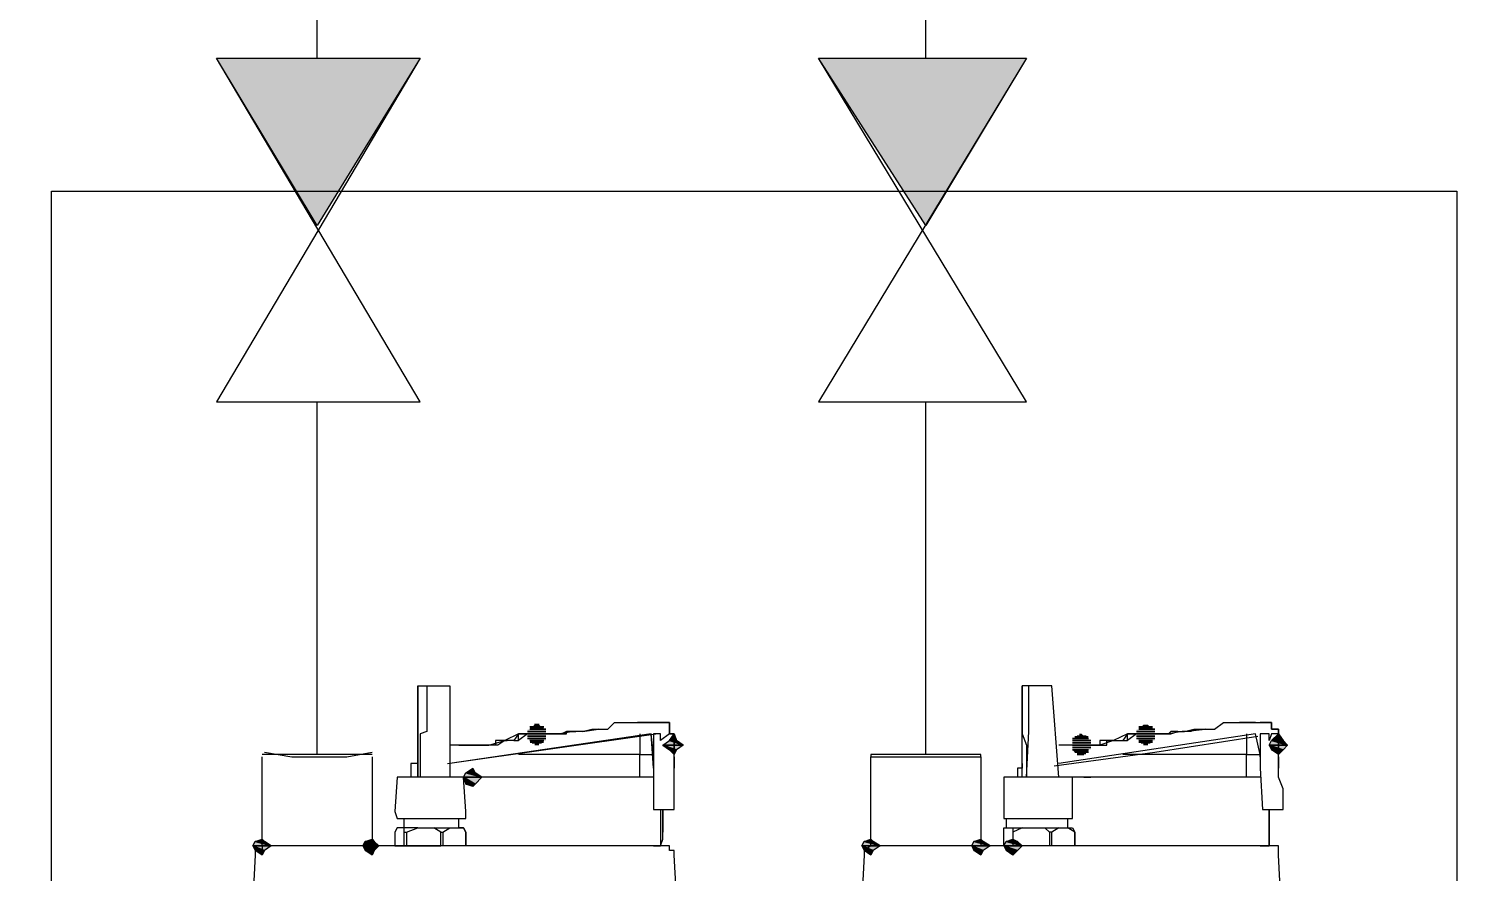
# Model space of a CAD drawing. Header units: millimetres. Extents: x -10178924 to 11692288, y -947381 to 58396.
# Drawn here: x -136579 to -135701, y 11348 to 11857 of the extents above; entities that cross this region are included whole.
import ezdxf
from ezdxf import colors
from ezdxf.entities.mleader import LeaderData, LeaderLine
from ezdxf.math import Vec2, Vec3

# ---------------------------------------------------------------- set-up
doc = ezdxf.new("R2010")
doc.units = ezdxf.units.MM
doc.layers.add('_0', color=7, linetype='Continuous', lineweight=25)
doc.layers.add('PDF _0', color=7, linetype='Continuous', lineweight=9)
doc.layers.add('_надписи канализация', color=7, linetype='Continuous')
doc.styles.add('ISOCPEUR', font='isocpeui.ttf', dxfattribs={"width": 0.9})
doc.styles.add('ТЕКСТ', font='arial.ttf', dxfattribs={"height": 200})

# ---------------------------------------------------------------- blocks, each defined once
blk = doc.blocks.new('_None')

msp = doc.modelspace()

# ---------------------------------------------------------------- linework, layer by layer
at = {"layer": 'PDF _0', "lineweight": 0}
for points in [[(-136404.96, 11839.68), (-136404.96, 11893.62)], [(-136037.06, 11839.68), (-136037.06, 11893.62)], [(-136404.96, 11419.23), (-136404.96, 11632.22)], [(-136037.06, 11419.23), (-136037.06, 11632.22)], [(-136344.1, 11460.72), (-136344.1, 11452.43), (-136344.1, 11446.89), (-136344.1, 11441.36), (-136344.1, 11433.06), (-136344.1, 11431.68), (-136344.1, 11424.76), (-136344.1, 11419.23), (-136344.1, 11410.93), (-136344.1, 11405.4), (-136344.1, 11460.72), (-136324.74, 11460.72), (-136324.74, 11405.4)], [(-136338.57, 11460.72), (-136338.57, 11455.19), (-136338.57, 11448.28), (-136338.57, 11445.51), (-136338.57, 11438.59), (-136338.57, 11433.06), (-136342.72, 11431.68), (-136342.72, 11424.76), (-136342.72, 11419.23), (-136342.72, 11410.93), (-136342.72, 11405.4)], [(-135978.98, 11405.4), (-135978.98, 11460.72), (-135978.98, 11452.43), (-135978.98, 11446.89), (-135978.98, 11441.36), (-135978.98, 11433.06), (-135978.98, 11431.68), (-135976.21, 11424.76), (-135976.21, 11419.23), (-135976.21, 11410.93), (-135976.21, 11405.4), (-135974.83, 11433.06), (-135974.83, 11460.72)], [(-135956.85, 11405.4), (-135961, 11460.72), (-135978.98, 11460.72)], [(-136234.84, 11434.45), (-136229.31, 11434.45), (-136225.16, 11438.59), (-136216.86, 11438.59), (-136211.33, 11438.59)], [(-136203.03, 11438.59), (-136201.65, 11438.59), (-136203.03, 11438.59), (-136201.65, 11438.59)], [(-136197.5, 11438.59), (-136201.65, 11438.59), (-136197.5, 11438.59)], [(-135868.33, 11434.45), (-135862.8, 11434.45), (-135857.27, 11438.59), (-135851.74, 11438.59), (-135847.59, 11438.59), (-135843.44, 11438.59), (-135847.59, 11438.59)], [(-135837.9, 11438.59), (-135842.05, 11438.59), (-135843.44, 11438.59), (-135842.05, 11438.59), (-135837.9, 11438.59), (-135835.14, 11438.59)], [(-135833.76, 11438.59), (-135835.14, 11438.59), (-135833.76, 11438.59)], [(-136326.12, 11413.7), (-136200.27, 11431.68)], [(-136209.95, 11405.4), (-136209.95, 11408.17), (-136209.95, 11410.93), (-136209.95, 11413.7), (-136209.95, 11417.85), (-136209.95, 11419.23), (-136205.8, 11419.23), (-136203.03, 11419.23), (-136201.65, 11419.23), (-136203.03, 11431.68), (-136324.74, 11413.7)], [(-136272.18, 11431.68), (-136276.33, 11431.68), (-136277.72, 11431.68), (-136283.25, 11427.53), (-136283.25, 11431.68), (-136276.33, 11431.68), (-136277.72, 11431.68), (-136283.25, 11431.68), (-136286.02, 11427.53), (-136283.25, 11427.53), (-136283.25, 11431.68), (-136291.55, 11427.53), (-136295.7, 11424.76), (-136297.08, 11424.76), (-136301.23, 11424.76), (-136303.99, 11424.76), (-136305.38, 11424.76), (-136309.53, 11424.76), (-136305.38, 11424.76)], [(-136209.95, 11431.68), (-136209.95, 11419.23), (-136211.33, 11419.23), (-136215.48, 11419.23), (-136216.86, 11419.23), (-136221.01, 11419.23), (-136223.78, 11419.23), (-136225.16, 11419.23), (-136229.31, 11419.23), (-136230.69, 11419.23), (-136234.84, 11419.23), (-136236.22, 11419.23), (-136238.99, 11419.23), (-136243.14, 11419.23), (-136244.52, 11419.23), (-136248.67, 11419.23), (-136250.06, 11419.23), (-136254.2, 11419.23), (-136256.97, 11419.23), (-136258.35, 11419.23), (-136262.5, 11419.23), (-136263.89, 11419.23), (-136270.8, 11419.23), (-136272.18, 11419.23), (-136276.33, 11419.23), (-136277.72, 11419.23), (-136283.25, 11419.23)], [(-136266.65, 11433.06), (-136277.72, 11433.06), (-136266.65, 11433.06)], [(-136266.65, 11431.68), (-136277.72, 11431.68), (-136266.65, 11431.68)], [(-136266.65, 11431.68), (-136277.72, 11431.68), (-136266.65, 11431.68)], [(-136266.65, 11430.3), (-136277.72, 11430.3), (-136266.65, 11430.3)], [(-136266.65, 11428.91), (-136277.72, 11428.91), (-136266.65, 11428.91)], [(-136266.65, 11428.91), (-136277.72, 11428.91), (-136266.65, 11428.91)], [(-136268.04, 11435.83), (-136276.33, 11435.83), (-136268.04, 11435.83)], [(-136266.65, 11434.45), (-136276.33, 11434.45), (-136266.65, 11434.45)], [(-136269.42, 11435.83), (-136274.95, 11435.83), (-136269.42, 11435.83)], [(-136268.04, 11435.83), (-136274.95, 11435.83), (-136268.04, 11435.83)], [(-136270.8, 11437.21), (-136273.57, 11437.21), (-136270.8, 11437.21)], [(-136270.8, 11437.21), (-136273.57, 11437.21), (-136270.8, 11437.21)], [(-136272.18, 11431.68), (-136268.04, 11431.68), (-136272.18, 11431.68)], [(-136250.06, 11433.06), (-136254.2, 11433.06), (-136256.97, 11431.68), (-136258.35, 11431.68), (-136256.97, 11431.68), (-136254.2, 11431.68), (-136254.2, 11433.06), (-136250.06, 11433.06), (-136248.67, 11433.06), (-136250.06, 11433.06), (-136258.35, 11431.68), (-136262.5, 11431.68), (-136263.89, 11431.68)], [(-136244.52, 11433.06), (-136248.67, 11433.06)], [(-136201.65, 11410.93), (-136203.03, 11431.68)], [(-136189.2, 11417.85), (-136189.2, 11419.23), (-136189.2, 11422), (-136189.2, 11424.76), (-136189.2, 11422), (-136189.2, 11431.68), (-136191.97, 11431.68), (-136197.5, 11427.53), (-136197.5, 11431.68), (-136201.65, 11431.68), (-136201.65, 11410.93), (-136201.65, 11386.04), (-136191.97, 11386.04), (-136189.2, 11386.04), (-136189.2, 11391.57), (-136189.2, 11398.49), (-136189.2, 11405.4), (-136189.2, 11410.93), (-136189.2, 11413.7), (-136189.2, 11417.85), (-136189.2, 11410.93)], [(-135959.61, 11412.32), (-135898.76, 11420.62), (-135836.52, 11430.3)], [(-135843.44, 11405.4), (-135843.44, 11408.17), (-135843.44, 11410.93), (-135843.44, 11413.7), (-135843.44, 11417.85), (-135843.44, 11419.23), (-135837.9, 11419.23), (-135835.14, 11419.23), (-135837.9, 11431.68), (-135956.85, 11413.7)], [(-135940.25, 11430.3), (-135945.78, 11430.3), (-135940.25, 11430.3)], [(-135904.29, 11431.68), (-135908.44, 11431.68), (-135909.82, 11431.68), (-135915.36, 11427.53), (-135915.36, 11431.68), (-135908.44, 11431.68), (-135909.82, 11431.68), (-135915.36, 11431.68), (-135918.12, 11427.53), (-135915.36, 11427.53), (-135915.36, 11431.68), (-135923.65, 11427.53), (-135922.27, 11427.53), (-135918.12, 11427.53)], [(-135843.44, 11431.68), (-135843.44, 11419.23), (-135847.59, 11419.23), (-135848.97, 11419.23), (-135851.74, 11419.23), (-135857.27, 11419.23), (-135861.42, 11419.23), (-135862.8, 11419.23), (-135865.57, 11419.23), (-135871.1, 11419.23), (-135875.25, 11419.23), (-135876.63, 11419.23), (-135880.78, 11419.23), (-135884.93, 11419.23), (-135889.08, 11419.23), (-135890.46, 11419.23), (-135894.61, 11419.23), (-135898.76, 11419.23), (-135901.53, 11419.23), (-135904.29, 11419.23), (-135908.44, 11419.23), (-135909.82, 11419.23), (-135913.97, 11419.23), (-135915.36, 11419.23), (-135918.12, 11419.23)], [(-135898.76, 11433.06), (-135909.82, 11433.06), (-135898.76, 11433.06)], [(-135898.76, 11431.68), (-135909.82, 11431.68), (-135898.76, 11431.68)], [(-135898.76, 11431.68), (-135909.82, 11431.68), (-135898.76, 11431.68)], [(-135898.76, 11430.3), (-135909.82, 11430.3), (-135898.76, 11430.3)], [(-135898.76, 11428.91), (-135909.82, 11428.91), (-135898.76, 11428.91)], [(-135898.76, 11428.91), (-135909.82, 11428.91), (-135898.76, 11428.91)], [(-135900.14, 11435.83), (-135908.44, 11435.83), (-135900.14, 11435.83)], [(-135898.76, 11434.45), (-135908.44, 11434.45), (-135898.76, 11434.45)], [(-135901.53, 11435.83), (-135907.06, 11435.83), (-135901.53, 11435.83)], [(-135900.14, 11435.83), (-135907.06, 11435.83), (-135900.14, 11435.83)], [(-135904.29, 11431.68), (-135898.76, 11431.68), (-135904.29, 11431.68)], [(-135884.93, 11433.06), (-135889.08, 11433.06), (-135890.46, 11431.68), (-135889.08, 11431.68), (-135884.93, 11433.06), (-135882.16, 11433.06), (-135890.46, 11431.68), (-135894.61, 11431.68), (-135890.46, 11431.68), (-135898.76, 11431.68), (-135895.99, 11431.68), (-135894.61, 11431.68), (-135895.99, 11431.68), (-135898.76, 11431.68)], [(-135876.63, 11433.06), (-135880.78, 11433.06), (-135882.16, 11433.06)], [(-135882.16, 11433.06), (-135880.78, 11433.06), (-135882.16, 11433.06)], [(-135824.07, 11417.85), (-135824.07, 11419.23), (-135824.07, 11422), (-135824.07, 11424.76), (-135824.07, 11422), (-135824.07, 11431.68), (-135828.22, 11431.68), (-135829.61, 11427.53), (-135829.61, 11431.68), (-135833.76, 11431.68), (-135835.14, 11431.68), (-135835.14, 11410.93)], [(-135835.14, 11431.68), (-135835.14, 11410.93), (-135833.76, 11386.04), (-135824.07, 11386.04), (-135821.31, 11386.04), (-135821.31, 11391.57), (-135821.31, 11398.49), (-135824.07, 11405.4), (-135824.07, 11410.93), (-135824.07, 11413.7), (-135824.07, 11417.85), (-135824.07, 11410.93)], [(-136436.77, 11420.62), (-136420.17, 11417.85), (-136403.57, 11417.85), (-136386.98, 11417.85), (-136371.76, 11420.62)], [(-136316.44, 11424.76), (-136319.21, 11424.76), (-136324.74, 11424.76)], [(-136319.21, 11424.76), (-136309.53, 11424.76), (-136310.91, 11424.76), (-136309.53, 11424.76), (-136301.23, 11424.76), (-136303.99, 11424.76)], [(-136301.23, 11424.76), (-136291.55, 11427.53), (-136295.7, 11427.53), (-136297.08, 11427.53), (-136297.08, 11424.76)], [(-136286.02, 11427.53), (-136290.16, 11427.53), (-136291.55, 11427.53), (-136290.16, 11427.53)], [(-136268.04, 11427.53), (-136276.33, 11427.53), (-136268.04, 11427.53)], [(-136269.42, 11426.15), (-136274.95, 11426.15), (-136269.42, 11426.15)], [(-136201.65, 11417.85), (-136201.65, 11419.23), (-136201.65, 11422)], [(-135948.55, 11424.76), (-135951.32, 11424.76), (-135956.85, 11424.76)], [(-135922.27, 11427.53), (-135923.65, 11427.53), (-135931.95, 11424.76), (-135929.19, 11424.76), (-135927.8, 11424.76), (-135927.8, 11427.53), (-135923.65, 11427.53), (-135927.8, 11427.53), (-135929.19, 11427.53), (-135931.95, 11427.53), (-135931.95, 11424.76), (-135937.48, 11424.76), (-135931.95, 11424.76), (-135941.63, 11424.76), (-135937.48, 11424.76), (-135941.63, 11424.76), (-135943.02, 11424.76), (-135947.17, 11424.76), (-135948.55, 11424.76), (-135947.17, 11424.76), (-135943.02, 11424.76), (-135951.32, 11424.76)], [(-135937.48, 11427.53), (-135948.55, 11427.53), (-135937.48, 11427.53)], [(-135937.48, 11427.53), (-135948.55, 11427.53), (-135937.48, 11427.53)], [(-135937.48, 11426.15), (-135948.55, 11426.15), (-135937.48, 11426.15)], [(-135937.48, 11424.76), (-135948.55, 11424.76), (-135937.48, 11424.76)], [(-135937.48, 11424.76), (-135948.55, 11424.76), (-135937.48, 11424.76)], [(-135937.48, 11423.38), (-135948.55, 11423.38), (-135937.48, 11423.38)], [(-135938.87, 11422), (-135948.55, 11422), (-135938.87, 11422)], [(-135938.87, 11420.62), (-135947.17, 11420.62), (-135938.87, 11420.62)], [(-135940.25, 11420.62), (-135947.17, 11420.62), (-135940.25, 11420.62)], [(-135900.14, 11427.53), (-135908.44, 11427.53), (-135900.14, 11427.53)], [(-135901.53, 11426.15), (-135907.06, 11426.15), (-135901.53, 11426.15)], [(-135835.14, 11417.85), (-135835.14, 11419.23), (-135835.14, 11422)], [(-136371.76, 11419.23), (-136438.15, 11419.23)], [(-136371.76, 11417.85), (-136371.76, 11363.91), (-136438.15, 11363.91), (-136438.15, 11417.85)], [(-136344.1, 11413.7), (-136348.25, 11413.7), (-136348.25, 11410.93), (-136348.25, 11405.4)], [(-136003.87, 11417.85), (-136003.87, 11363.91), (-136070.26, 11363.91), (-136070.26, 11417.85), (-136068.88, 11417.85), (-136064.73, 11417.85), (-136061.96, 11417.85), (-136060.58, 11417.85), (-136056.43, 11417.85), (-136055.04, 11417.85), (-136050.9, 11417.85), (-136049.51, 11417.85), (-136045.36, 11417.85), (-136042.6, 11417.85), (-136041.21, 11417.85), (-136037.06, 11417.85), (-136035.68, 11417.85), (-136031.53, 11417.85), (-136028.77, 11417.85), (-136027.38, 11417.85), (-136023.23, 11417.85), (-136021.85, 11417.85), (-136017.7, 11417.85), (-136016.32, 11417.85), (-136012.17, 11417.85), (-136009.4, 11417.85), (-136008.02, 11417.85), (-136003.87, 11417.85), (-136003.87, 11419.23), (-136070.26, 11419.23), (-136070.26, 11417.85)], [(-135978.98, 11413.7), (-135978.98, 11410.93), (-135981.74, 11410.93), (-135981.74, 11405.4)], [(-135941.63, 11419.23), (-135945.78, 11419.23), (-135941.63, 11419.23)], [(-136201.65, 11405.4), (-136203.03, 11405.4), (-136205.8, 11405.4), (-136209.95, 11405.4), (-136211.33, 11405.4), (-136215.48, 11405.4), (-136216.86, 11405.4), (-136221.01, 11405.4), (-136223.78, 11405.4), (-136225.16, 11405.4), (-136229.31, 11405.4), (-136230.69, 11405.4), (-136234.84, 11405.4), (-136236.22, 11405.4), (-136238.99, 11405.4), (-136243.14, 11405.4), (-136244.52, 11405.4), (-136248.67, 11405.4), (-136250.06, 11405.4), (-136254.2, 11405.4), (-136256.97, 11405.4), (-136258.35, 11405.4), (-136262.5, 11405.4), (-136263.89, 11405.4), (-136270.8, 11405.4), (-136272.18, 11405.4), (-136276.33, 11405.4), (-136277.72, 11405.4), (-136283.25, 11405.4), (-136286.02, 11405.4), (-136290.16, 11405.4), (-136291.55, 11405.4), (-136297.08, 11405.4), (-136301.23, 11405.4), (-136303.99, 11405.4), (-136305.38, 11405.4), (-136310.91, 11405.4), (-136315.06, 11405.4), (-136316.44, 11405.4)], [(-136305.38, 11405.4), (-136309.53, 11405.4)], [(-136229.31, 11405.4), (-136230.69, 11405.4), (-136234.84, 11405.4)], [(-135978.98, 11380.51), (-135948.55, 11380.51), (-135948.55, 11384.66), (-135948.55, 11405.4), (-135951.32, 11405.4), (-135988.66, 11405.4), (-135990.04, 11405.4), (-135990.04, 11384.66), (-135990.04, 11380.51), (-135976.21, 11380.51)], [(-135941.63, 11405.4), (-135937.48, 11405.4), (-135941.63, 11405.4), (-135943.02, 11405.4), (-135947.17, 11405.4), (-135948.55, 11405.4), (-135951.32, 11405.4)], [(-135835.14, 11405.4), (-135837.9, 11405.4), (-135843.44, 11405.4), (-135847.59, 11405.4), (-135848.97, 11405.4), (-135851.74, 11405.4), (-135857.27, 11405.4), (-135861.42, 11405.4), (-135862.8, 11405.4), (-135865.57, 11405.4), (-135871.1, 11405.4), (-135875.25, 11405.4), (-135876.63, 11405.4), (-135880.78, 11405.4), (-135884.93, 11405.4), (-135889.08, 11405.4), (-135890.46, 11405.4), (-135894.61, 11405.4), (-135898.76, 11405.4), (-135901.53, 11405.4), (-135904.29, 11405.4), (-135908.44, 11405.4), (-135909.82, 11405.4), (-135913.97, 11405.4), (-135915.36, 11405.4), (-135918.12, 11405.4), (-135922.27, 11405.4), (-135923.65, 11405.4), (-135927.8, 11405.4), (-135929.19, 11405.4), (-135931.95, 11405.4), (-135936.1, 11405.4), (-135937.48, 11405.4)], [(-135865.57, 11405.4), (-135868.33, 11405.4)], [(-135861.42, 11405.4), (-135862.8, 11405.4)], [(-136197.5, 11386.04), (-136197.5, 11368.06), (-136197.5, 11363.91), (-136201.65, 11363.91), (-136211.33, 11363.91)], [(-136201.65, 11363.91), (-136197.5, 11363.91), (-136196.12, 11368.06), (-136196.12, 11386.04), (-136196.12, 11372.21)], [(-135829.61, 11386.04), (-135829.61, 11368.06), (-135829.61, 11363.91), (-135835.14, 11363.91), (-135847.59, 11363.91)], [(-135835.14, 11363.91), (-135829.61, 11363.91), (-135829.61, 11368.06), (-135829.61, 11386.04), (-135829.61, 11372.21)], [(-136352.4, 11372.21), (-136352.4, 11374.97), (-136352.4, 11380.51)], [(-136344.1, 11374.97), (-136316.44, 11374.97), (-136315.06, 11372.21), (-136315.06, 11363.91), (-136315.06, 11372.21), (-136316.44, 11374.97), (-136319.21, 11374.97), (-136319.21, 11380.51)], [(-135988.66, 11380.51), (-135988.66, 11374.97)], [(-135978.98, 11374.97), (-135948.55, 11374.97), (-135947.17, 11372.21), (-135947.17, 11363.91), (-135947.17, 11372.21), (-135951.32, 11374.97), (-135951.32, 11380.51)], [(-136344.1, 11363.91), (-136351.02, 11363.91), (-136352.4, 11363.91), (-136352.4, 11372.21), (-136351.02, 11372.21), (-136344.1, 11374.97), (-136356.55, 11374.97), (-136357.93, 11372.21), (-136357.93, 11363.91), (-136356.55, 11363.91), (-136330.27, 11363.91), (-136330.27, 11372.21), (-136328.89, 11372.21), (-136324.74, 11374.97)], [(-136351.02, 11372.21), (-136351.02, 11363.91)], [(-136330.27, 11372.21), (-136334.42, 11374.97)], [(-136328.89, 11372.21), (-136328.89, 11363.91)], [(-136068.88, 11366.68), (-136070.26, 11368.06), (-136068.88, 11366.68)], [(-136068.88, 11366.68), (-136070.26, 11368.06), (-136068.88, 11366.68)], [(-135961, 11363.91), (-135962.38, 11363.91), (-135965.15, 11363.91), (-135990.04, 11363.91), (-135990.04, 11372.21), (-135990.04, 11374.97), (-135978.98, 11374.97), (-135984.51, 11372.21), (-135984.51, 11363.91), (-135978.98, 11363.91)], [(-135984.51, 11374.97), (-135984.51, 11372.21), (-135984.51, 11363.91)], [(-135962.38, 11372.21), (-135965.15, 11374.97)], [(-135956.85, 11374.97), (-135961, 11372.21), (-135962.38, 11372.21), (-135962.38, 11363.91)], [(-135956.85, 11363.91), (-135961, 11363.91), (-135961, 11372.21)], [(-136172.6, 11066.55), (-136189.2, 11358.38), (-136189.2, 11361.14), (-136191.97, 11361.14), (-136191.97, 11363.91), (-136438.15, 11363.91), (-136438.15, 11361.14), (-136442.3, 11361.14), (-136442.3, 11358.38), (-136457.51, 11066.55)], [(-136315.06, 11363.91), (-136316.44, 11363.91), (-136338.57, 11363.91)], [(-136324.74, 11363.91), (-136328.89, 11363.91), (-136330.27, 11363.91), (-136334.42, 11363.91)], [(-135808.86, 11066.55), (-135824.07, 11358.38), (-135824.07, 11361.14), (-135824.07, 11363.91), (-135828.22, 11363.91), (-136070.26, 11363.91), (-136074.41, 11361.14), (-136074.41, 11358.38), (-136089.62, 11066.55)], [(-135947.17, 11363.91), (-135948.55, 11363.91), (-135974.83, 11363.91)]]:
    msp.add_lwpolyline(points, dxfattribs=at)
for points in [[(-136465.81, 11839.68), (-136342.72, 11839.68), (-136404.96, 11738.72)], [(-136342.72, 11632.22), (-136465.81, 11839.68), (-136342.72, 11839.68), (-136465.81, 11632.22)], [(-136102.07, 11839.68), (-135976.21, 11839.68), (-136037.06, 11738.72)], [(-135976.21, 11632.22), (-136102.07, 11839.68), (-135976.21, 11839.68), (-136102.07, 11632.22)], [(-136565.39, 11759.46), (-135716.2, 11759.46), (-135716.2, 10976.65), (-136565.39, 10976.65)], [(-136209.95, 11438.59), (-136211.33, 11438.59), (-136209.95, 11438.59), (-136205.8, 11438.59), (-136203.03, 11438.59), (-136205.8, 11438.59)], [(-136191.97, 11434.45), (-136191.97, 11438.59), (-136196.12, 11438.59), (-136197.5, 11438.59), (-136196.12, 11438.59), (-136191.97, 11438.59), (-136191.97, 11434.45), (-136191.97, 11433.06), (-136191.97, 11431.68), (-136189.2, 11431.68), (-136191.97, 11431.68), (-136191.97, 11433.06)], [(-135824.07, 11434.45), (-135824.07, 11433.06), (-135824.07, 11431.68), (-135824.07, 11433.06), (-135824.07, 11434.45), (-135828.22, 11434.45), (-135828.22, 11438.59), (-135829.61, 11438.59), (-135833.76, 11438.59), (-135829.61, 11438.59), (-135828.22, 11438.59), (-135828.22, 11434.45)], [(-136268.04, 11431.68), (-136258.35, 11431.68), (-136262.5, 11431.68), (-136263.89, 11431.68)], [(-136244.52, 11433.06), (-136234.84, 11434.45), (-136244.52, 11433.06), (-136238.99, 11434.45), (-136236.22, 11434.45), (-136234.84, 11434.45)], [(-136189.2, 11431.68), (-136187.82, 11427.53), (-136191.97, 11427.53)], [(-136189.2, 11427.53), (-136189.2, 11431.68), (-136189.2, 11427.53), (-136189.2, 11424.76)], [(-135938.87, 11428.91), (-135948.55, 11428.91), (-135938.87, 11428.91)], [(-135880.78, 11433.06), (-135868.33, 11434.45), (-135880.78, 11433.06), (-135875.25, 11434.45), (-135868.33, 11434.45)], [(-135824.07, 11431.68), (-135821.31, 11427.53), (-135828.22, 11427.53)], [(-135824.07, 11427.53), (-135824.07, 11431.68), (-135824.07, 11427.53), (-135824.07, 11424.76)], [(-136316.44, 11424.76), (-136315.06, 11424.76), (-136310.91, 11424.76), (-136315.06, 11424.76)], [(-136191.97, 11427.53), (-136183.67, 11424.76), (-136196.12, 11424.76)], [(-136196.12, 11424.76), (-136191.97, 11422), (-136187.82, 11422)], [(-136196.12, 11424.76), (-136183.67, 11424.76), (-136187.82, 11422)], [(-136187.82, 11427.53), (-136191.97, 11427.53), (-136183.67, 11424.76)], [(-136191.97, 11422), (-136187.82, 11422), (-136189.2, 11419.23)], [(-135828.22, 11427.53), (-135818.54, 11424.76), (-135829.61, 11424.76)], [(-135829.61, 11424.76), (-135828.22, 11422), (-135821.31, 11422)], [(-135829.61, 11424.76), (-135818.54, 11424.76), (-135821.31, 11422)], [(-135821.31, 11427.53), (-135828.22, 11427.53), (-135818.54, 11424.76)], [(-135828.22, 11422), (-135821.31, 11422), (-135824.07, 11419.23)], [(-136315.06, 11380.51), (-136315.06, 11384.66), (-136316.44, 11405.4), (-136319.21, 11405.4), (-136352.4, 11405.4), (-136356.55, 11405.4), (-136357.93, 11384.66), (-136356.55, 11380.51), (-136344.1, 11380.51)], [(-136315.06, 11408.17), (-136305.38, 11405.4), (-136316.44, 11405.4)], [(-136316.44, 11405.4), (-136315.06, 11401.25), (-136309.53, 11401.25)], [(-136316.44, 11405.4), (-136305.38, 11405.4), (-136309.53, 11401.25)], [(-136310.91, 11410.93), (-136309.53, 11408.17), (-136315.06, 11408.17)], [(-136309.53, 11408.17), (-136315.06, 11408.17), (-136305.38, 11405.4)], [(-136315.06, 11401.25), (-136309.53, 11401.25), (-136310.91, 11399.87)], [(-136438.15, 11368.06), (-136436.77, 11366.68), (-136442.3, 11366.68)], [(-136371.76, 11368.06), (-136370.38, 11366.68), (-136375.91, 11366.68)], [(-136070.26, 11368.06), (-136068.88, 11366.68), (-136074.41, 11366.68)], [(-136070.26, 11368.06), (-136068.88, 11366.68), (-136074.41, 11366.68)], [(-136003.87, 11368.06), (-136002.49, 11366.68), (-136008.02, 11366.68)], [(-135984.51, 11368.06), (-135981.74, 11366.68), (-135988.66, 11366.68)], [(-136442.3, 11366.68), (-136432.62, 11363.91), (-136443.68, 11363.91)], [(-136443.68, 11363.91), (-136442.3, 11361.14), (-136436.77, 11361.14)], [(-136443.68, 11363.91), (-136432.62, 11363.91), (-136436.77, 11361.14)], [(-136436.77, 11366.68), (-136442.3, 11366.68), (-136432.62, 11363.91)], [(-136442.3, 11361.14), (-136436.77, 11361.14), (-136438.15, 11358.38)], [(-136375.91, 11366.68), (-136367.62, 11363.91), (-136377.3, 11363.91)], [(-136377.3, 11363.91), (-136375.91, 11361.14), (-136370.38, 11361.14)], [(-136377.3, 11363.91), (-136367.62, 11363.91), (-136370.38, 11361.14)], [(-136370.38, 11366.68), (-136375.91, 11366.68), (-136367.62, 11363.91)], [(-136375.91, 11361.14), (-136370.38, 11361.14), (-136371.76, 11358.38)], [(-136074.41, 11366.68), (-136064.73, 11363.91), (-136075.79, 11363.91)], [(-136074.41, 11366.68), (-136064.73, 11363.91), (-136075.79, 11363.91)], [(-136075.79, 11363.91), (-136074.41, 11361.14), (-136068.88, 11361.14)], [(-136075.79, 11363.91), (-136064.73, 11363.91), (-136068.88, 11361.14)], [(-136075.79, 11363.91), (-136074.41, 11361.14), (-136068.88, 11361.14)], [(-136075.79, 11363.91), (-136064.73, 11363.91), (-136068.88, 11361.14)], [(-136068.88, 11366.68), (-136074.41, 11366.68), (-136064.73, 11363.91)], [(-136068.88, 11366.68), (-136074.41, 11366.68), (-136064.73, 11363.91)], [(-136074.41, 11361.14), (-136068.88, 11361.14), (-136070.26, 11358.38)], [(-136074.41, 11361.14), (-136068.88, 11361.14), (-136070.26, 11358.38)], [(-136008.02, 11366.68), (-135998.34, 11363.91), (-136009.4, 11363.91)], [(-136009.4, 11363.91), (-136008.02, 11361.14), (-136002.49, 11361.14)], [(-136009.4, 11363.91), (-135998.34, 11363.91), (-136002.49, 11361.14)], [(-136002.49, 11366.68), (-136008.02, 11366.68), (-135998.34, 11363.91)], [(-136008.02, 11361.14), (-136002.49, 11361.14), (-136003.87, 11358.38)], [(-135988.66, 11366.68), (-135978.98, 11363.91), (-135990.04, 11363.91)], [(-135990.04, 11363.91), (-135988.66, 11361.14), (-135981.74, 11361.14)], [(-135990.04, 11363.91), (-135978.98, 11363.91), (-135981.74, 11361.14)], [(-135981.74, 11366.68), (-135988.66, 11366.68), (-135978.98, 11363.91)], [(-135988.66, 11361.14), (-135981.74, 11361.14), (-135984.51, 11358.38)]]:
    msp.add_lwpolyline(points, close=True, dxfattribs=at)
at = {"layer": 'PDF _0', "transparency": 33554559}
for points in [[(-136465.81, 11839.68), (-136342.72, 11839.68), (-136404.96, 11738.72)], [(-136102.07, 11839.68), (-135976.21, 11839.68), (-136037.06, 11738.72)], [(-136276.33, 11434.45), (-136266.65, 11434.45), (-136277.72, 11434.45)], [(-136266.65, 11434.45), (-136277.72, 11434.45), (-136266.65, 11433.06)], [(-136277.72, 11434.45), (-136266.65, 11433.06), (-136277.72, 11433.06)], [(-136277.72, 11433.06), (-136266.65, 11433.06), (-136266.65, 11433.06)], [(-136266.65, 11433.06), (-136277.72, 11433.06), (-136266.65, 11431.68)], [(-136277.72, 11433.06), (-136266.65, 11431.68), (-136277.72, 11431.68)], [(-136277.72, 11431.68), (-136266.65, 11431.68), (-136266.65, 11431.68)], [(-136266.65, 11431.68), (-136266.65, 11431.68), (-136277.72, 11431.68)], [(-136266.65, 11431.68), (-136277.72, 11431.68), (-136266.65, 11430.3)], [(-136277.72, 11431.68), (-136266.65, 11430.3), (-136277.72, 11430.3)], [(-136277.72, 11430.3), (-136266.65, 11430.3), (-136266.65, 11430.3)], [(-136266.65, 11430.3), (-136277.72, 11430.3), (-136266.65, 11428.91)], [(-136277.72, 11430.3), (-136266.65, 11428.91), (-136277.72, 11428.91)], [(-136277.72, 11428.91), (-136266.65, 11428.91), (-136266.65, 11428.91)], [(-136266.65, 11428.91), (-136266.65, 11428.91), (-136277.72, 11428.91)], [(-136266.65, 11428.91), (-136277.72, 11428.91), (-136266.65, 11427.53)], [(-136277.72, 11428.91), (-136266.65, 11427.53), (-136276.33, 11427.53)], [(-136274.95, 11435.83), (-136268.04, 11435.83), (-136276.33, 11435.83)], [(-136276.33, 11435.83), (-136268.04, 11435.83), (-136268.04, 11435.83)], [(-136268.04, 11435.83), (-136276.33, 11435.83), (-136268.04, 11434.45)], [(-136276.33, 11435.83), (-136268.04, 11434.45), (-136276.33, 11434.45)], [(-136266.65, 11434.45), (-136266.65, 11434.45), (-136276.33, 11434.45)], [(-136266.65, 11434.45), (-136276.33, 11434.45), (-136268.04, 11434.45)], [(-136273.57, 11437.21), (-136269.42, 11435.83), (-136274.95, 11435.83)], [(-136274.95, 11435.83), (-136269.42, 11435.83), (-136269.42, 11435.83)], [(-136268.04, 11435.83), (-136268.04, 11435.83), (-136274.95, 11435.83)], [(-136268.04, 11435.83), (-136274.95, 11435.83), (-136269.42, 11435.83)], [(-136272.18, 11437.21), (-136270.8, 11437.21), (-136273.57, 11437.21)], [(-136273.57, 11437.21), (-136270.8, 11437.21), (-136270.8, 11437.21)], [(-136270.8, 11437.21), (-136270.8, 11437.21), (-136273.57, 11437.21)], [(-136270.8, 11437.21), (-136273.57, 11437.21), (-136269.42, 11435.83)], [(-136189.2, 11431.68), (-136187.82, 11427.53), (-136191.97, 11427.53)], [(-135938.87, 11428.91), (-135947.17, 11428.91), (-135948.55, 11428.91)], [(-135938.87, 11428.91), (-135938.87, 11428.91), (-135948.55, 11428.91)], [(-135938.87, 11428.91), (-135948.55, 11428.91), (-135937.48, 11427.53)], [(-135948.55, 11428.91), (-135937.48, 11427.53), (-135948.55, 11427.53)], [(-135947.17, 11430.3), (-135940.25, 11430.3), (-135945.78, 11430.3)], [(-135938.87, 11430.3), (-135938.87, 11430.3), (-135947.17, 11430.3)], [(-135938.87, 11430.3), (-135947.17, 11430.3), (-135940.25, 11430.3)], [(-135938.87, 11430.3), (-135947.17, 11430.3), (-135938.87, 11428.91)], [(-135947.17, 11430.3), (-135938.87, 11428.91), (-135947.17, 11428.91)], [(-135947.17, 11428.91), (-135938.87, 11428.91), (-135938.87, 11428.91)], [(-135941.63, 11430.3), (-135944.4, 11430.3), (-135945.78, 11430.3)], [(-135945.78, 11430.3), (-135940.25, 11430.3), (-135940.25, 11430.3)], [(-135940.25, 11430.3), (-135940.25, 11430.3), (-135945.78, 11430.3)], [(-135940.25, 11430.3), (-135945.78, 11430.3), (-135941.63, 11430.3)], [(-135945.78, 11430.3), (-135940.25, 11430.3), (-135940.25, 11430.3)], [(-135943.02, 11431.68), (-135944.4, 11431.68), (-135944.4, 11431.68)], [(-135943.02, 11431.68), (-135944.4, 11431.68), (-135941.63, 11430.3)], [(-135944.4, 11431.68), (-135941.63, 11430.3), (-135944.4, 11430.3)], [(-135944.4, 11430.3), (-135941.63, 11430.3), (-135941.63, 11430.3)], [(-135908.44, 11434.45), (-135898.76, 11434.45), (-135909.82, 11434.45)], [(-135898.76, 11434.45), (-135909.82, 11434.45), (-135898.76, 11433.06)], [(-135909.82, 11434.45), (-135898.76, 11433.06), (-135909.82, 11433.06)], [(-135909.82, 11433.06), (-135898.76, 11433.06), (-135898.76, 11433.06)], [(-135898.76, 11433.06), (-135909.82, 11433.06), (-135898.76, 11431.68)], [(-135909.82, 11433.06), (-135898.76, 11431.68), (-135909.82, 11431.68)], [(-135909.82, 11431.68), (-135898.76, 11431.68), (-135898.76, 11431.68)], [(-135898.76, 11431.68), (-135898.76, 11431.68), (-135909.82, 11431.68)], [(-135898.76, 11431.68), (-135909.82, 11431.68), (-135898.76, 11430.3)], [(-135909.82, 11431.68), (-135898.76, 11430.3), (-135909.82, 11430.3)], [(-135909.82, 11430.3), (-135898.76, 11430.3), (-135898.76, 11430.3)], [(-135898.76, 11430.3), (-135909.82, 11430.3), (-135898.76, 11428.91)], [(-135909.82, 11430.3), (-135898.76, 11428.91), (-135909.82, 11428.91)], [(-135909.82, 11428.91), (-135898.76, 11428.91), (-135898.76, 11428.91)], [(-135898.76, 11428.91), (-135898.76, 11428.91), (-135909.82, 11428.91)], [(-135898.76, 11428.91), (-135909.82, 11428.91), (-135898.76, 11427.53)], [(-135909.82, 11428.91), (-135898.76, 11427.53), (-135908.44, 11427.53)], [(-135907.06, 11435.83), (-135900.14, 11435.83), (-135908.44, 11435.83)], [(-135908.44, 11435.83), (-135900.14, 11435.83), (-135900.14, 11435.83)], [(-135900.14, 11435.83), (-135908.44, 11435.83), (-135900.14, 11434.45)], [(-135908.44, 11435.83), (-135900.14, 11434.45), (-135908.44, 11434.45)], [(-135898.76, 11434.45), (-135898.76, 11434.45), (-135908.44, 11434.45)], [(-135898.76, 11434.45), (-135908.44, 11434.45), (-135900.14, 11434.45)], [(-135905.67, 11437.21), (-135901.53, 11435.83), (-135907.06, 11435.83)], [(-135907.06, 11435.83), (-135901.53, 11435.83), (-135901.53, 11435.83)], [(-135900.14, 11435.83), (-135900.14, 11435.83), (-135907.06, 11435.83)], [(-135900.14, 11435.83), (-135907.06, 11435.83), (-135901.53, 11435.83)], [(-135902.91, 11437.21), (-135904.29, 11437.21), (-135905.67, 11437.21)], [(-135905.67, 11437.21), (-135902.91, 11437.21), (-135902.91, 11437.21)], [(-135902.91, 11437.21), (-135902.91, 11437.21), (-135905.67, 11437.21)], [(-135902.91, 11437.21), (-135905.67, 11437.21), (-135901.53, 11435.83)], [(-135904.29, 11437.21), (-135902.91, 11437.21), (-135902.91, 11437.21)], [(-135902.91, 11437.21), (-135902.91, 11437.21), (-135904.29, 11437.21)], [(-135824.07, 11431.68), (-135821.31, 11427.53), (-135828.22, 11427.53)], [(-136276.33, 11427.53), (-136268.04, 11427.53), (-136268.04, 11427.53)], [(-136268.04, 11427.53), (-136268.04, 11427.53), (-136276.33, 11427.53)], [(-136268.04, 11427.53), (-136276.33, 11427.53), (-136266.65, 11427.53)], [(-136268.04, 11427.53), (-136276.33, 11427.53), (-136268.04, 11426.15)], [(-136276.33, 11427.53), (-136268.04, 11426.15), (-136276.33, 11426.15)], [(-136268.04, 11426.15), (-136276.33, 11426.15), (-136274.95, 11426.15)], [(-136276.33, 11426.15), (-136268.04, 11426.15), (-136268.04, 11426.15)], [(-136274.95, 11426.15), (-136269.42, 11426.15), (-136269.42, 11426.15)], [(-136269.42, 11426.15), (-136269.42, 11426.15), (-136274.95, 11426.15)], [(-136269.42, 11426.15), (-136274.95, 11426.15), (-136268.04, 11426.15)], [(-136269.42, 11426.15), (-136274.95, 11426.15), (-136270.8, 11426.15)], [(-136274.95, 11426.15), (-136270.8, 11426.15), (-136273.57, 11426.15)], [(-136270.8, 11426.15), (-136273.57, 11426.15), (-136270.8, 11424.76)], [(-136273.57, 11426.15), (-136270.8, 11424.76), (-136273.57, 11424.76)], [(-136270.8, 11424.76), (-136273.57, 11424.76), (-136272.18, 11424.76)], [(-136273.57, 11424.76), (-136270.8, 11424.76), (-136270.8, 11424.76)], [(-136270.8, 11424.76), (-136270.8, 11424.76), (-136273.57, 11424.76)], [(-136191.97, 11427.53), (-136183.67, 11424.76), (-136196.12, 11424.76)], [(-136196.12, 11424.76), (-136187.82, 11422), (-136191.97, 11422)], [(-136196.12, 11424.76), (-136183.67, 11424.76), (-136187.82, 11422)], [(-136187.82, 11427.53), (-136191.97, 11427.53), (-136183.67, 11424.76)], [(-136187.82, 11422), (-136191.97, 11422), (-136189.2, 11419.23)], [(-135948.55, 11427.53), (-135937.48, 11427.53), (-135937.48, 11427.53)], [(-135937.48, 11427.53), (-135937.48, 11427.53), (-135948.55, 11427.53)], [(-135937.48, 11427.53), (-135948.55, 11427.53), (-135937.48, 11426.15)], [(-135948.55, 11427.53), (-135937.48, 11426.15), (-135948.55, 11426.15)], [(-135948.55, 11426.15), (-135937.48, 11426.15), (-135937.48, 11426.15)], [(-135937.48, 11426.15), (-135948.55, 11426.15), (-135937.48, 11424.76)], [(-135948.55, 11426.15), (-135937.48, 11424.76), (-135948.55, 11424.76)], [(-135948.55, 11424.76), (-135937.48, 11424.76), (-135937.48, 11424.76)], [(-135937.48, 11424.76), (-135937.48, 11424.76), (-135948.55, 11424.76)], [(-135937.48, 11424.76), (-135948.55, 11424.76), (-135937.48, 11423.38)], [(-135948.55, 11424.76), (-135937.48, 11423.38), (-135948.55, 11423.38)], [(-135948.55, 11423.38), (-135937.48, 11423.38), (-135937.48, 11423.38)], [(-135937.48, 11423.38), (-135948.55, 11423.38), (-135937.48, 11422)], [(-135948.55, 11423.38), (-135937.48, 11422), (-135948.55, 11422)], [(-135948.55, 11422), (-135938.87, 11422), (-135938.87, 11422)], [(-135938.87, 11422), (-135938.87, 11422), (-135948.55, 11422)], [(-135938.87, 11422), (-135948.55, 11422), (-135937.48, 11422)], [(-135938.87, 11422), (-135948.55, 11422), (-135938.87, 11420.62)], [(-135948.55, 11422), (-135938.87, 11420.62), (-135947.17, 11420.62)], [(-135947.17, 11420.62), (-135938.87, 11420.62), (-135938.87, 11420.62)], [(-135940.25, 11420.62), (-135940.25, 11420.62), (-135947.17, 11420.62)], [(-135940.25, 11420.62), (-135947.17, 11420.62), (-135938.87, 11420.62)], [(-135947.17, 11420.62), (-135940.25, 11420.62), (-135945.78, 11420.62)], [(-135940.25, 11420.62), (-135945.78, 11420.62), (-135940.25, 11419.23)], [(-135945.78, 11420.62), (-135940.25, 11419.23), (-135945.78, 11419.23)], [(-135908.44, 11427.53), (-135900.14, 11427.53), (-135900.14, 11427.53)], [(-135900.14, 11427.53), (-135900.14, 11427.53), (-135908.44, 11427.53)], [(-135900.14, 11427.53), (-135908.44, 11427.53), (-135898.76, 11427.53)], [(-135900.14, 11427.53), (-135908.44, 11427.53), (-135900.14, 11426.15)], [(-135908.44, 11427.53), (-135900.14, 11426.15), (-135908.44, 11426.15)], [(-135900.14, 11426.15), (-135908.44, 11426.15), (-135907.06, 11426.15)], [(-135908.44, 11426.15), (-135900.14, 11426.15), (-135900.14, 11426.15)], [(-135907.06, 11426.15), (-135901.53, 11426.15), (-135901.53, 11426.15)], [(-135901.53, 11426.15), (-135901.53, 11426.15), (-135907.06, 11426.15)], [(-135901.53, 11426.15), (-135907.06, 11426.15), (-135900.14, 11426.15)], [(-135901.53, 11426.15), (-135907.06, 11426.15), (-135902.91, 11426.15)], [(-135907.06, 11426.15), (-135902.91, 11426.15), (-135905.67, 11426.15)], [(-135902.91, 11426.15), (-135905.67, 11426.15), (-135902.91, 11424.76)], [(-135905.67, 11426.15), (-135902.91, 11424.76), (-135905.67, 11424.76)], [(-135905.67, 11424.76), (-135902.91, 11424.76), (-135902.91, 11424.76)], [(-135902.91, 11424.76), (-135904.29, 11424.76), (-135905.67, 11424.76)], [(-135902.91, 11424.76), (-135902.91, 11424.76), (-135904.29, 11424.76)], [(-135828.22, 11427.53), (-135818.54, 11424.76), (-135829.61, 11424.76)], [(-135829.61, 11424.76), (-135821.31, 11422), (-135828.22, 11422)], [(-135829.61, 11424.76), (-135818.54, 11424.76), (-135821.31, 11422)], [(-135821.31, 11427.53), (-135828.22, 11427.53), (-135818.54, 11424.76)], [(-135821.31, 11422), (-135828.22, 11422), (-135824.07, 11419.23)], [(-135941.63, 11419.23), (-135941.63, 11419.23), (-135945.78, 11419.23)], [(-135941.63, 11419.23), (-135945.78, 11419.23), (-135940.25, 11419.23)], [(-135945.78, 11419.23), (-135941.63, 11419.23), (-135944.4, 11419.23)], [(-135944.4, 11419.23), (-135943.02, 11419.23), (-135943.02, 11419.23)], [(-135943.02, 11419.23), (-135943.02, 11419.23), (-135944.4, 11419.23)], [(-135943.02, 11419.23), (-135944.4, 11419.23), (-135941.63, 11419.23)], [(-136315.06, 11408.17), (-136305.38, 11405.4), (-136316.44, 11405.4)], [(-136316.44, 11405.4), (-136309.53, 11401.25), (-136315.06, 11401.25)], [(-136316.44, 11405.4), (-136305.38, 11405.4), (-136309.53, 11401.25)], [(-136310.91, 11410.93), (-136309.53, 11408.17), (-136315.06, 11408.17)], [(-136309.53, 11408.17), (-136315.06, 11408.17), (-136305.38, 11405.4)], [(-136309.53, 11401.25), (-136315.06, 11401.25), (-136310.91, 11399.87)], [(-136438.15, 11368.06), (-136436.77, 11366.68), (-136442.3, 11366.68)], [(-136371.76, 11368.06), (-136370.38, 11366.68), (-136375.91, 11366.68)], [(-136070.26, 11368.06), (-136068.88, 11366.68), (-136074.41, 11366.68)], [(-136070.26, 11368.06), (-136068.88, 11366.68), (-136074.41, 11366.68)], [(-136003.87, 11368.06), (-136002.49, 11366.68), (-136008.02, 11366.68)], [(-135984.51, 11368.06), (-135981.74, 11366.68), (-135988.66, 11366.68)], [(-136442.3, 11366.68), (-136432.62, 11363.91), (-136443.68, 11363.91)], [(-136443.68, 11363.91), (-136436.77, 11361.14), (-136442.3, 11361.14)], [(-136443.68, 11363.91), (-136432.62, 11363.91), (-136436.77, 11361.14)], [(-136436.77, 11366.68), (-136442.3, 11366.68), (-136432.62, 11363.91)], [(-136436.77, 11361.14), (-136442.3, 11361.14), (-136438.15, 11358.38)], [(-136375.91, 11366.68), (-136367.62, 11363.91), (-136377.3, 11363.91)], [(-136377.3, 11363.91), (-136370.38, 11361.14), (-136375.91, 11361.14)], [(-136377.3, 11363.91), (-136367.62, 11363.91), (-136370.38, 11361.14)], [(-136370.38, 11366.68), (-136375.91, 11366.68), (-136367.62, 11363.91)], [(-136370.38, 11361.14), (-136375.91, 11361.14), (-136371.76, 11358.38)], [(-136074.41, 11366.68), (-136064.73, 11363.91), (-136075.79, 11363.91)], [(-136074.41, 11366.68), (-136064.73, 11363.91), (-136075.79, 11363.91)], [(-136075.79, 11363.91), (-136068.88, 11361.14), (-136074.41, 11361.14)], [(-136075.79, 11363.91), (-136064.73, 11363.91), (-136068.88, 11361.14)], [(-136075.79, 11363.91), (-136068.88, 11361.14), (-136074.41, 11361.14)], [(-136075.79, 11363.91), (-136064.73, 11363.91), (-136068.88, 11361.14)], [(-136068.88, 11366.68), (-136074.41, 11366.68), (-136064.73, 11363.91)], [(-136068.88, 11366.68), (-136074.41, 11366.68), (-136064.73, 11363.91)], [(-136068.88, 11361.14), (-136074.41, 11361.14), (-136070.26, 11358.38)], [(-136068.88, 11361.14), (-136074.41, 11361.14), (-136070.26, 11358.38)], [(-136008.02, 11366.68), (-135998.34, 11363.91), (-136009.4, 11363.91)], [(-136009.4, 11363.91), (-136002.49, 11361.14), (-136008.02, 11361.14)], [(-136009.4, 11363.91), (-135998.34, 11363.91), (-136002.49, 11361.14)], [(-136002.49, 11366.68), (-136008.02, 11366.68), (-135998.34, 11363.91)], [(-136002.49, 11361.14), (-136008.02, 11361.14), (-136003.87, 11358.38)], [(-135988.66, 11366.68), (-135978.98, 11363.91), (-135990.04, 11363.91)], [(-135990.04, 11363.91), (-135981.74, 11361.14), (-135988.66, 11361.14)], [(-135990.04, 11363.91), (-135978.98, 11363.91), (-135981.74, 11361.14)], [(-135981.74, 11366.68), (-135988.66, 11366.68), (-135978.98, 11363.91)], [(-135981.74, 11361.14), (-135988.66, 11361.14), (-135984.51, 11358.38)]]:
    msp.add_solid(points, dxfattribs=at)

# ---------------------------------------------------------------- leaders
at = {"layer": '_0'}
ml = msp.add_multileader_mtext('Standard', dxfattribs=at)
ml.set_content('\\A1;{\\fISOCPEUR|b0|i0|c204|p34;\\C256;Приямок \\fISOCPEUR|b0|i0|c0|p34;1000\\fISOCPEUR|b0|i0|c204|p34;х\\fISOCPEUR|b0|i0|c0|p34;1000\\fISOCPEUR|b0|i0|c204|p34;х\\fISOCPEUR|b0|i0|c0|p34;800(h)\\fISOCPEUR|b0|i0|c204|p34; Уточнить в томе ТМ\\fISOCPEUR|b0|i0|c0|p34;\\P\\fISOCPEUR|b0|i0|c204|p34;с насосом дренажным \\A0; \\H0.91667x;ГНОМ 10-10Г\\A1;\\H1.09091x; \\PN=1,1 кВт\\fISOCPEUR|b0|i0|c0|p34;  (1 \\fISOCPEUR|b0|i0|c204|p34;раб\\fISOCPEUR|b0|i0|c0|p34;. 1 \\fISOCPEUR|b0|i0|c204|p34;рез\\fISOCPEUR|b0|i0|c0|p34;.)}', color=1, style='ТЕКСТ')
ml.set_leader_properties(lineweight=13)
ml.set_arrow_properties(name='NONE')
ml.build(insert=Vec2(0, 0))
ml.multileader.update_dxf_attribs({"text_left_attachment_type": 6, "text_right_attachment_type": 6, "dogleg_length": 100, "arrow_head_size": 600, "scale": 100})
ctx = ml.context
ctx.base_point, ctx.scale, ctx.char_height, ctx.arrow_head_size, ctx.landing_gap_size, ctx.plane_origin = Vec3(-134220.56, 11285.5), 100, 250, 600, 0.18, Vec3(-112450.48, 116447.27)
ctx.left_attachment, ctx.right_attachment, ctx.text_align_type = 6, 6, 1
notes = []
notes.append((ctx, [(0, (1, 1, 0), (-134420.56, 11285.5), (1, 0), 200, [(0, [(-135949.24, 11058.95)], 0, [])])]))
ctx.mtext.insert, ctx.mtext.alignment, ctx.mtext.flow_direction = Vec3(-130507.88, 11610.5), 2, 5
at = {"layer": '_надписи канализация', "lineweight": -2}
ml = msp.add_multileader_mtext('Standard', dxfattribs=at)
ml.set_content('\\A1;Приямок{\\Fisocp3|c204; }800{\\fArial|b0|i0|c204|p34;х}800х800(h)\\P{\\fArial|b0|i0|c204|p34;с\\Fisocp3|c204; }насосом дренажным {\\A0;\\H0.91667x;ГНОМ 10-10\\A1;\\H1.09091x; \\PN=1,1 кВт \\P (1 раб)\\Fisocp3|c204; \\fISOCPEUR|b0|i0|c204|p34;(закрыть рифленым железом)}', color=256, style='ISOCPEUR')
ml.set_leader_properties(lineweight=13)
ml.set_arrow_properties(name='NONE')
ml.build(insert=Vec2(0, 0))
ml.multileader.update_dxf_attribs({"text_left_attachment_type": 6, "text_right_attachment_type": 6, "dogleg_length": 100, "arrow_head_size": 300, "scale": 100})
ctx = ml.context
ctx.base_point, ctx.scale, ctx.char_height, ctx.arrow_head_size, ctx.landing_gap_size, ctx.plane_origin = Vec3(-81834.27, 12117.07), 100, 250, 300, 0.09, Vec3(-80796.29, 12870.65)
ctx.left_attachment, ctx.right_attachment, ctx.text_align_type = 6, 6, 1
notes.append((ctx, [(1, (1, 1, 0), (-76379.4, 12117.07), (-1, 0), 100, [(1, [(-73807.13, 11109.96)], 0, [])])]))
ctx.mtext.insert, ctx.mtext.width, ctx.mtext.alignment, ctx.mtext.flow_direction = Vec3(-79404.51, 12442.07), 5926.3258, 2, 5
for ctx, leaders in notes:
    for number, flags, end, landing, length, lines in leaders:
        leader = LeaderData()
        leader.index, (leader.has_last_leader_line, leader.has_dogleg_vector, leader.attachment_direction) = number, flags
        leader.last_leader_point, leader.dogleg_vector, leader.dogleg_length = Vec3(end), Vec3(landing), length
        for number, points, colour, breaks in lines:
            line = LeaderLine()
            line.index, line.vertices, line.color, line.breaks = number, Vec3.list(points), colors.encode_raw_color(colour), breaks
            leader.lines.append(line)
        ctx.leaders.append(leader)

doc.saveas('drawing.dxf')
